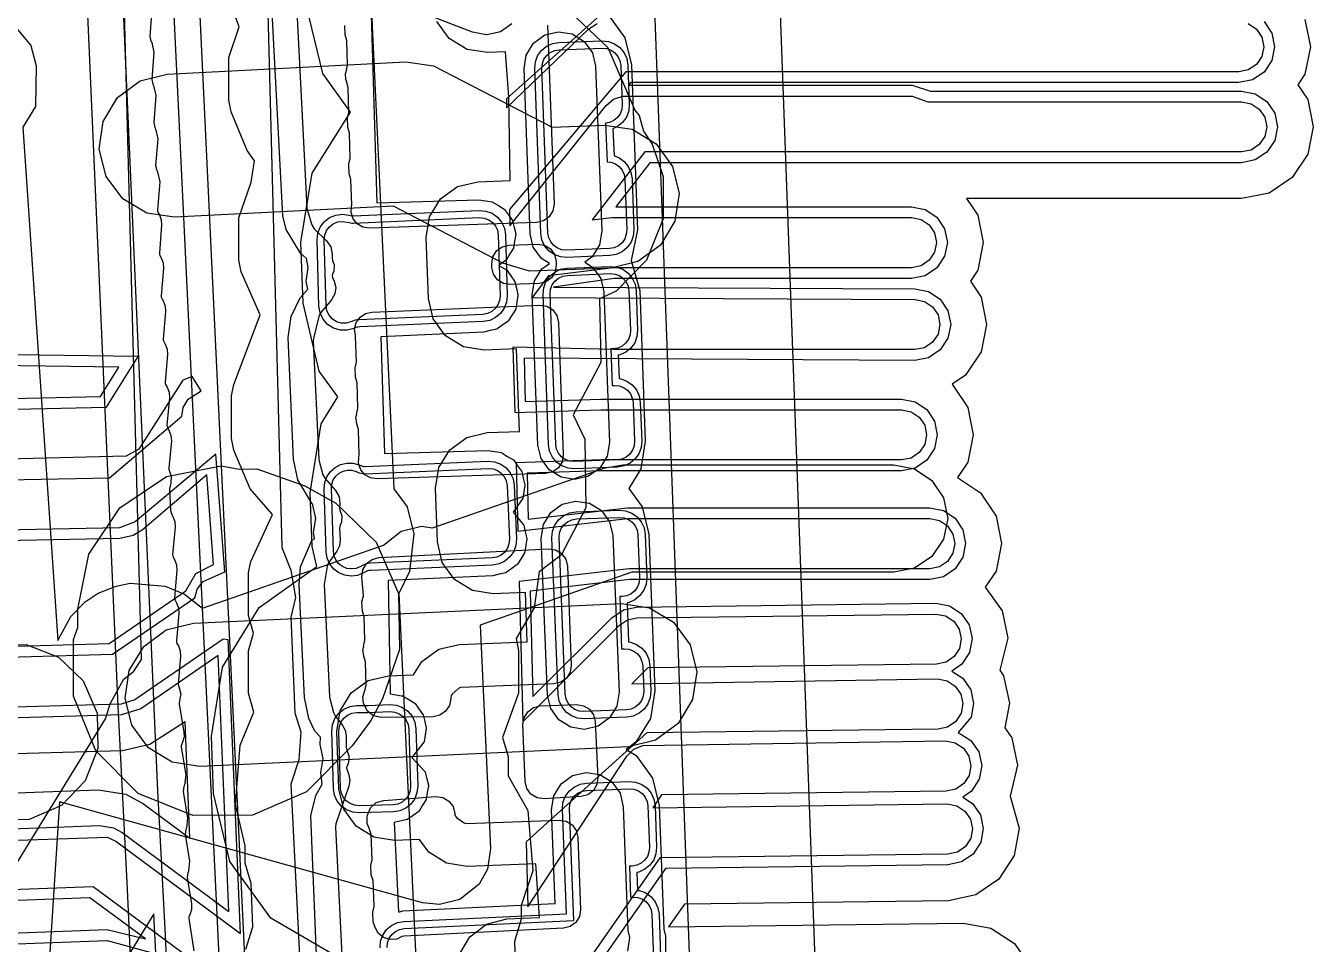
# Model space of a CAD drawing. Header units: metres. Extents: x 17722 to 17999, y 13535 to 15917.
# Drawn here: x 17947.2 to 17983.13, y 13594.21 to 13619.83 of the extents above; entities that cross this region are included whole.
import ezdxf

# ---------------------------------------------------------------- set-up
doc = ezdxf.new("R2010")
doc.units = ezdxf.units.M
doc.layers.add('AI_GREENING_EXCLUSIONS', color=1, linetype='Continuous')
doc.layers.add('AI_GREENING_LAWN', color=82, linetype='Continuous')

msp = doc.modelspace()

# ---------------------------------------------------------------- linework, layer by layer
at = {"layer": 'AI_GREENING_EXCLUSIONS'}
for points in [[(17937.81, 13581.613), (17949.419, 13600.49), (17949.552, 13600.909), (17949.929, 13601.592), (17950.214, 13601.82), (17950.428, 13602.153), (17949.162, 13650.342), (17948.915, 13650.645), (17948.695, 13651.119), (17948.436, 13652.246), (17948.559, 13652.776), (17948.432, 13655.492), (17948.268, 13655.995), (17948.307, 13656.619), (17948.485, 13657.379), (17948.807, 13657.925), (17946.211, 13694.508), (17945.589, 13694.609), (17944.864, 13694.899), (17944.581, 13695.101), (17921.652, 13696.691), (17898.97, 13691.755)], [(17937.81, 13581.613), (17949.419, 13600.49), (17949.552, 13600.909), (17949.929, 13601.592), (17950.214, 13601.82), (17950.428, 13602.153), (17949.162, 13650.342), (17948.915, 13650.645), (17948.695, 13651.119), (17948.436, 13652.246), (17948.559, 13652.776), (17948.432, 13655.492), (17948.268, 13655.995), (17948.307, 13656.619), (17948.485, 13657.379), (17948.807, 13657.925), (17946.211, 13694.508), (17945.589, 13694.609), (17944.864, 13694.899), (17944.581, 13695.101), (17921.652, 13696.691), (17898.97, 13691.755)], [(17950.386, 13655.374), (17953.494, 13589.735)], [(17953.087, 13653.224), (17954.347, 13605.275), (17954.598, 13604.644), (17954.723, 13603.874), (17954.595, 13603.331), (17954.704, 13600.664), (17954.877, 13600.127), (17954.814, 13599.349), (17954.594, 13598.667), (17955.136, 13587.988)], [(17953.087, 13653.224), (17954.347, 13605.275), (17954.598, 13604.644), (17954.723, 13603.874), (17954.595, 13603.331), (17954.704, 13600.664), (17954.877, 13600.127), (17954.814, 13599.349), (17954.594, 13598.667), (17955.136, 13587.988)], [(17963.6, 13651.451), (17966.018, 13585.59)], [(17950.187, 13592.418), (17950.041, 13595.739), (17949.774, 13600.848), (17947.628, 13649.807)], [(17951.238, 13591.263), (17951.098, 13594.461), (17950.882, 13598.484), (17948.627, 13649.846)], [(17967.226, 13648.097), (17969.387, 13589.207)], [(17956.507, 13627.38), (17957.47, 13606.908), (17957.839, 13606.408), (17958.027, 13605.65), (17957.91, 13604.6), (17957.607, 13603.986), (17958.19, 13591.606)], [(17953.342, 13594.069), (17953.533, 13594.692), (17953.489, 13595.897), (17953.319, 13596.471), (17953.319, 13596.953), (17953.047, 13598.099), (17953.185, 13599.762), (17953.567, 13600.675), (17953.413, 13601.208), (17953.413, 13602.395), (17953.55, 13602.888), (17953.415, 13603.376), (17953.415, 13604.564), (17953.48, 13604.886), (17954.086, 13606.196), (17953.461, 13606.907), (17953.007, 13607.99), (17952.942, 13608.313), (17952.942, 13609.5), (17953.007, 13609.822), (17953.741, 13611.762), (17953.208, 13612.964), (17953.143, 13613.287), (17953.143, 13614.474), (17953.487, 13615.465), (17953.584, 13616.056), (17953.379, 13616.347), (17952.926, 13617.43), (17952.861, 13617.753), (17952.861, 13618.94), (17953.152, 13619.802), (17952.678, 13621.101)], [(17955.336, 13593.214), (17955.15, 13597.786), (17955.294, 13598.353), (17955.466, 13598.672), (17955.435, 13598.996), (17955.495, 13599.388), (17955.412, 13599.775), (17955.419, 13599.982), (17955.266, 13600.151), (17955.099, 13600.505), (17954.974, 13601.086), (17954.829, 13604.242), (17954.869, 13604.732), (17955.17, 13605.449), (17955.254, 13605.529), (17955.231, 13605.699), (17955.293, 13606.081), (17955.208, 13606.458), (17955.209, 13606.481), (17955.188, 13606.496), (17954.793, 13607.157), (17954.668, 13607.739), (17954.517, 13611.134), (17954.605, 13611.714), (17954.857, 13612.242), (17955.072, 13612.477), (17955.023, 13612.69), (17955.083, 13613.082), (17955.029, 13613.334), (17954.863, 13613.485), (17954.467, 13614.142), (17954.37, 13614.525), (17954.024, 13621.092)], [(17960.761, 13619.887), (17960.442, 13619.663), (17960.061, 13619.579), (17960.057, 13619.579), (17960.052, 13619.578), (17959.668, 13619.646), (17959.223, 13619.822), (17956.817, 13620.753), (17956.994, 13614.89), (17959.842, 13614.976), (17960.028, 13614.945), (17960.214, 13614.916), (17960.22, 13614.913), (17960.227, 13614.912), (17960.387, 13614.812), (17960.548, 13614.714), (17960.552, 13614.708), (17960.558, 13614.705), (17960.667, 13614.551), (17960.779, 13614.399), (17960.78, 13614.393), (17960.784, 13614.387), (17960.827, 13614.203), (17960.871, 13614.02), (17960.87, 13614.014), (17960.872, 13614.007), (17960.841, 13613.821), (17960.812, 13613.635), (17960.808, 13613.629), (17960.807, 13613.622), (17960.707, 13613.462), (17960.61, 13613.301), (17960.604, 13613.297), (17960.6, 13613.291), (17960.447, 13613.182), (17960.397, 13613.145), (17960.449, 13613.113), (17960.61, 13613.015), (17960.614, 13613.01), (17960.62, 13613.006), (17960.73, 13612.852), (17960.841, 13612.701), (17960.843, 13612.694), (17960.847, 13612.688), (17960.889, 13612.504), (17960.934, 13612.322), (17960.933, 13612.315), (17960.934, 13612.308), (17960.903, 13612.122), (17960.874, 13611.936), (17960.871, 13611.93), (17960.87, 13611.923), (17960.77, 13611.763), (17960.672, 13611.602), (17960.666, 13611.598), (17960.663, 13611.592), (17960.509, 13611.483), (17960.357, 13611.372), (17960.351, 13611.37), (17960.345, 13611.366), (17960.161, 13611.324), (17959.979, 13611.279), (17957.107, 13611.149), (17957.205, 13607.894), (17960.099, 13607.981), (17960.285, 13607.95), (17960.471, 13607.921), (17960.477, 13607.917), (17960.484, 13607.916), (17960.644, 13607.816), (17960.805, 13607.719), (17960.809, 13607.713), (17960.815, 13607.709), (17960.924, 13607.556), (17961.035, 13607.404), (17961.037, 13607.397), (17961.041, 13607.392), (17961.083, 13607.208), (17961.128, 13607.025), (17961.127, 13607.018), (17961.129, 13607.011), (17961.098, 13606.826), (17961.069, 13606.639), (17961.065, 13606.635), (17961.064, 13606.627), (17960.8, 13606.255), (17961.09, 13605.905), (17961.092, 13605.897), (17961.096, 13605.893), (17961.138, 13605.709), (17961.183, 13605.526), (17961.182, 13605.519), (17961.184, 13605.512), (17961.153, 13605.327), (17961.124, 13605.14), (17961.12, 13605.134), (17961.119, 13605.128), (17961.019, 13604.968), (17960.922, 13604.807), (17960.916, 13604.803), (17960.912, 13604.797), (17960.759, 13604.687), (17960.607, 13604.576), (17960.6, 13604.574), (17960.594, 13604.57), (17960.411, 13604.528), (17960.228, 13604.483), (17957.311, 13604.351), (17957.367, 13601.191), (17957.687, 13601.137), (17957.718, 13601.135), (17957.724, 13601.131), (17957.731, 13601.13), (17957.891, 13601.03), (17958.052, 13600.932), (17958.056, 13600.927), (17958.062, 13600.923), (17958.171, 13600.769), (17958.283, 13600.618), (17958.284, 13600.611), (17958.288, 13600.605), (17958.331, 13600.422), (17958.375, 13600.239), (17958.374, 13600.232), (17958.376, 13600.225), (17958.345, 13600.039), (17958.316, 13599.853), (17958.313, 13599.849), (17958.311, 13599.84), (17957.974, 13599.416), (17958.341, 13599.019), (17958.343, 13599.01), (17958.347, 13599.006), (17958.389, 13598.823), (17958.434, 13598.64), (17958.433, 13598.633), (17958.435, 13598.626), (17958.403, 13598.44), (17958.375, 13598.254), (17958.371, 13598.248), (17958.37, 13598.241), (17958.27, 13598.081), (17958.172, 13597.92), (17958.167, 13597.916), (17958.163, 13597.91), (17958.01, 13597.801), (17957.858, 13597.69), (17957.852, 13597.689), (17957.845, 13597.684), (17957.476, 13597.599), (17957.6, 13595.107), (17957.638, 13595.109), (17957.721, 13595.139), (17961.973, 13595.34), (17961.873, 13597.961), (17961.934, 13598.346), (17962.138, 13598.679), (17962.454, 13598.908), (17962.834, 13598.998), (17963.219, 13598.937), (17963.552, 13598.733), (17963.781, 13598.417), (17963.871, 13598.037), (17964.003, 13594.59), (17964.049, 13594.396), (17963.99, 13594.014)], [(17955.82, 13593.888), (17954.034, 13594.93), (17952.889, 13596.514), (17952.438, 13598.409), (17952.38, 13600.011), (17952.688, 13601.934), (17953.711, 13603.595), (17955.319, 13604.747), (17955.188, 13605.299), (17955.133, 13606.798), (17955.443, 13608.724), (17955.908, 13609.478), (17955.389, 13610.196), (17954.938, 13612.094), (17954.876, 13613.793), (17955.186, 13615.719), (17956.263, 13617.419), (17955.484, 13618.497), (17955.034, 13620.373)], [(17962.214, 13620.383), (17963.438, 13619.224), (17964.191, 13617.476), (17964.316, 13617.327), (17964.434, 13616.889), (17964.675, 13616.529), (17964.99, 13615.628), (17964.99, 13614.441), (17964.523, 13613.287), (17963.674, 13612.42), (17963.21, 13612.211), (17963.243, 13610.432), (17962.47, 13608.977), (17962.803, 13608.292), (17962.825, 13606.38), (17962.142, 13605.055), (17961.526, 13604.596), (17961.386, 13603.587), (17960.879, 13602.735), (17960.951, 13602.395), (17960.951, 13601.208), (17960.505, 13599.973), (17960.658, 13599.44), (17960.658, 13598.904), (17961.212, 13597.934), (17961.35, 13596.255), (17961.027, 13595.283), (17961.027, 13594.908), (17960.836, 13594.285), (17960.88, 13592.882)], [(17963.659, 13620.503), (17960.611, 13617.79), (17960.618, 13617.538), (17962.915, 13619.746), (17963.145, 13619.894)], [(17963.463, 13620.127), (17963.92, 13619.494), (17964.101, 13618.735), (17964.269, 13614.138), (17964.092, 13613.281), (17964.332, 13612.439), (17964.486, 13608.242), (17964.362, 13607.472), (17964.024, 13606.923), (17964.399, 13606.408), (17964.581, 13605.649), (17964.753, 13601.276), (17964.631, 13600.505), (17964.224, 13599.839), (17963.949, 13599.64), (17964.231, 13599.466), (17964.689, 13598.834), (17964.871, 13598.075), (17965.002, 13594.628), (17965.049, 13594.434), (17965.041, 13593.202)], [(17982.894, 13620.007), (17983.046, 13619.242), (17982.894, 13618.476), (17982.699, 13618.185), (17982.975, 13617.773), (17983.127, 13617.008), (17982.975, 13616.243), (17982.541, 13615.594), (17981.892, 13615.16), (17981.127, 13615.008), (17973.454, 13615.008), (17973.763, 13614.545), (17973.916, 13613.78), (17973.763, 13613.014), (17973.558, 13612.707), (17973.857, 13612.259), (17974.009, 13611.493), (17973.857, 13610.728), (17973.424, 13610.079), (17973.05, 13609.829), (17973.484, 13609.181), (17973.636, 13608.415), (17973.484, 13607.65), (17973.199, 13607.224), (17973.84, 13606.796), (17974.274, 13606.147), (17974.426, 13605.381), (17974.274, 13604.616), (17973.975, 13604.168), (17974.443, 13603.508), (17974.605, 13602.745), (17974.38, 13601.85), (17974.485, 13601.697), (17974.648, 13600.934), (17974.52, 13600.245), (17974.712, 13599.966), (17974.874, 13599.203), (17974.668, 13598.337), (17974.918, 13597.446), (17974.776, 13596.679), (17974.351, 13596.025), (17973.708, 13595.582), (17972.945, 13595.42), (17965.58, 13595.323), (17965.135, 13594.688), (17973.365, 13594.797), (17974.133, 13594.655), (17974.787, 13594.23), (17975.229, 13593.587)], [(17946.933, 13619.77), (17947.337, 13619.28), (17947.49, 13618.715), (17947.469, 13617.578), (17947.12, 13617.003), (17948.09, 13602.677), (17948.453, 13603.35), (17948.858, 13603.755), (17949.222, 13604.002), (17949.718, 13604.196), (17950.107, 13604.275), (17951.09, 13604.196), (17951.632, 13603.97), (17952.126, 13603.579), (17957.183, 13605.343), (17957.675, 13605.726), (17958.243, 13605.867), (17958.553, 13605.82), (17963.364, 13607.498), (17963.858, 13607.581), (17971.426, 13607.581), (17972.001, 13607.467), (17972.487, 13607.142), (17972.812, 13606.655), (17972.926, 13606.081), (17972.812, 13605.507), (17972.487, 13605.021), (17972.001, 13604.695), (17971.426, 13604.581), (17964.112, 13604.581), (17959.875, 13603.104), (17960.17, 13596.879), (17960.083, 13596.3), (17959.853, 13595.884), (17959.311, 13595.451), (17958.743, 13595.31), (17958.27, 13595.363), (17948.139, 13598.18), (17946.98, 13580.059)], [(17959.293, 13593.907), (17959.588, 13594.413), (17960.053, 13594.768), (17960.619, 13594.917), (17961.534, 13594.949), (17961.43, 13596.444), (17959.518, 13596.373), (17958.94, 13596.466), (17958.442, 13596.773), (17958.189, 13597.123), (17957.49, 13597.097), (17956.912, 13597.19), (17956.415, 13597.496), (17956.072, 13597.97), (17955.936, 13598.54), (17955.877, 13600.14), (17955.97, 13600.718), (17956.277, 13601.215), (17956.752, 13601.559), (17956.752, 13601.559), (17957.32, 13601.694), (17958.018, 13601.72), (17958.247, 13602.091), (17958.721, 13602.434), (17959.29, 13602.569), (17961.194, 13602.639), (17961.141, 13604.016), (17960.239, 13603.983), (17959.661, 13604.076), (17959.163, 13604.383), (17958.82, 13604.858), (17958.685, 13605.427), (17958.63, 13606.926), (17958.723, 13607.504), (17959.03, 13608.002), (17959.505, 13608.345), (17960.074, 13608.48), (17960.974, 13608.513), (17960.889, 13610.812), (17959.99, 13610.779), (17959.412, 13610.872), (17958.914, 13611.179), (17958.571, 13611.653), (17958.436, 13612.223), (17958.373, 13613.922), (17958.466, 13614.499), (17958.773, 13614.998), (17959.248, 13615.34), (17959.817, 13615.476), (17960.717, 13615.509), (17960.681, 13617.842), (17960.585, 13619.1), (17960.085, 13619.079), (17959.514, 13619.17), (17959.014, 13619.475), (17958.669, 13619.948)], [(17981.314, 13619.888), (17981.541, 13619.737), (17981.693, 13619.51), (17981.746, 13619.242), (17981.693, 13618.974), (17981.541, 13618.747), (17981.314, 13618.595), (17981.046, 13618.542), (17963.94, 13618.542), (17960.693, 13614.707), (17960.705, 13614.247), (17963.392, 13617.607), (17963.6, 13617.782), (17963.861, 13617.865), (17971.938, 13617.869), (17972.368, 13617.708), (17981.127, 13617.708), (17981.395, 13617.655), (17981.622, 13617.503), (17981.773, 13617.276), (17981.827, 13617.008), (17981.773, 13616.74), (17981.622, 13616.513), (17981.395, 13616.361), (17981.127, 13616.308), (17964.47, 13616.308), (17963.003, 13614.415), (17963.555, 13614.48), (17971.916, 13614.48), (17972.183, 13614.426), (17972.411, 13614.275), (17972.562, 13614.048), (17972.616, 13613.78), (17972.562, 13613.512), (17972.411, 13613.285), (17972.183, 13613.133), (17971.916, 13613.08), (17963.599, 13613.08), (17961.79, 13612.849), (17961.326, 13612.25), (17972.009, 13612.193), (17972.277, 13612.14), (17972.504, 13611.988), (17972.656, 13611.761), (17972.709, 13611.493), (17972.656, 13611.225), (17972.504, 13610.998), (17972.277, 13610.847), (17972.009, 13610.793), (17963.598, 13610.793), (17960.787, 13610.863), (17960.843, 13609.036), (17963.247, 13609.115), (17971.636, 13609.115), (17971.904, 13609.062), (17972.131, 13608.91), (17972.283, 13608.683), (17972.336, 13608.415), (17972.283, 13608.147), (17972.131, 13607.92), (17971.904, 13607.769), (17971.636, 13607.715), (17963.259, 13607.715), (17960.881, 13607.636), (17960.931, 13605.729), (17963.994, 13606.081), (17972.426, 13606.081), (17972.694, 13606.028), (17972.921, 13605.876), (17973.073, 13605.649), (17973.126, 13605.381), (17973.073, 13605.114), (17972.921, 13604.886), (17972.694, 13604.735), (17972.426, 13604.681), (17964.035, 13604.681), (17960.968, 13604.324), (17961.072, 13600.409), (17963.764, 13603.103), (17963.991, 13603.255), (17964.25, 13603.308), (17972.596, 13603.418), (17972.865, 13603.369), (17973.094, 13603.22), (17973.248, 13602.995), (17973.305, 13602.728), (17973.256, 13602.459), (17973.107, 13602.23), (17972.882, 13602.075), (17972.615, 13602.018), (17964.553, 13601.912), (17964.11, 13601.469), (17972.639, 13601.608), (17972.907, 13601.558), (17973.136, 13601.409), (17973.291, 13601.184), (17973.348, 13600.917), (17973.298, 13600.648), (17973.149, 13600.419), (17972.924, 13600.264), (17972.657, 13600.208), (17964.532, 13600.1), (17961.161, 13597.058), (17961.209, 13595.247), (17963.972, 13599.451), (17964.163, 13599.645), (17964.415, 13599.752), (17972.865, 13599.876), (17973.133, 13599.827), (17973.362, 13599.678), (17973.517, 13599.453), (17973.574, 13599.186), (17973.524, 13598.917), (17973.376, 13598.688), (17973.15, 13598.533), (17972.883, 13598.476), (17964.937, 13598.371), (17964.701, 13598.011), (17972.909, 13598.12), (17973.177, 13598.07), (17973.407, 13597.921), (17973.561, 13597.696), (17973.618, 13597.429), (17973.568, 13597.161), (17973.42, 13596.932), (17973.195, 13596.777), (17972.927, 13596.72), (17964.897, 13596.614), (17961.308, 13591.493)], [(17981.753, 13619.949), (17981.97, 13619.624), (17982.046, 13619.242), (17981.97, 13618.859), (17981.753, 13618.535), (17981.429, 13618.318), (17981.046, 13618.242), (17964.079, 13618.242), (17964.018, 13618.169), (17971.938, 13618.169), (17972.448, 13618.008), (17981.127, 13618.008), (17981.509, 13617.932), (17981.834, 13617.715), (17982.051, 13617.391), (17982.127, 13617.008), (17982.051, 13616.625), (17981.834, 13616.301), (17981.509, 13616.084), (17981.127, 13616.008), (17964.617, 13616.008), (17963.665, 13614.78), (17971.916, 13614.78), (17972.298, 13614.704), (17972.623, 13614.487), (17972.839, 13614.162), (17972.916, 13613.78), (17972.839, 13613.397), (17972.623, 13613.073), (17972.298, 13612.856), (17971.916, 13612.78), (17963.618, 13612.78), (17961.926, 13612.535), (17972.009, 13612.493), (17972.392, 13612.417), (17972.717, 13612.2), (17972.933, 13611.876), (17973.009, 13611.493), (17972.933, 13611.111), (17972.717, 13610.786), (17972.392, 13610.569), (17972.009, 13610.493), (17961.103, 13610.555), (17961.135, 13609.346), (17963.247, 13609.415), (17971.636, 13609.415), (17972.019, 13609.339), (17972.343, 13609.122), (17972.56, 13608.798), (17972.636, 13608.415), (17972.56, 13608.033), (17972.343, 13607.708), (17972.019, 13607.491), (17971.636, 13607.415), (17963.264, 13607.415), (17961.188, 13607.346), (17961.222, 13606.065), (17963.994, 13606.381), (17972.426, 13606.381), (17972.809, 13606.305), (17973.133, 13606.089), (17973.35, 13605.764), (17973.426, 13605.381), (17973.35, 13604.999), (17973.133, 13604.674), (17972.809, 13604.458), (17972.426, 13604.381), (17964.052, 13604.381), (17961.275, 13604.058), (17961.353, 13601.115), (17963.552, 13603.315), (17963.876, 13603.532), (17964.246, 13603.608), (17972.592, 13603.718), (17972.976, 13603.647), (17973.303, 13603.435), (17973.524, 13603.113), (17973.605, 13602.732), (17973.534, 13602.348), (17973.322, 13602.021), (17973.037, 13601.825), (17973.346, 13601.624), (17973.567, 13601.302), (17973.648, 13600.921), (17973.577, 13600.537), (17973.219, 13600.11), (17973.572, 13599.893), (17973.793, 13599.571), (17973.874, 13599.19), (17973.803, 13598.806), (17973.59, 13598.479), (17973.347, 13598.311), (17973.616, 13598.136), (17973.837, 13597.815), (17973.918, 13597.433), (17973.847, 13597.05), (17973.635, 13596.722), (17973.313, 13596.501), (17972.931, 13596.42), (17965.055, 13596.316), (17961.611, 13591.402)], [(17941.433, 13609.01), (17949.452, 13609.191), (17950.339, 13610.598), (17938.62, 13610.759)], [(17941.427, 13609.31), (17949.284, 13609.488), (17949.8, 13610.306), (17938.862, 13610.455)], [(17941.426, 13607.057), (17949.535, 13607.216), (17951.555, 13608.94), (17951.593, 13609.182), (17951.734, 13609.415), (17952.09, 13609.64), (17951.844, 13610.041), (17951.583, 13609.946), (17950.349, 13608.016), (17949.998, 13607.817), (17941.465, 13607.611)], [(17941.827, 13602.074), (17949.618, 13602.294), (17951.917, 13603.872), (17951.98, 13604.108), (17952.145, 13604.325), (17952.753, 13604.59), (17952.505, 13607.875), (17950.254, 13605.989), (17949.813, 13605.822), (17941.453, 13605.658)], [(17941.818, 13602.374), (17949.521, 13602.592), (17951.663, 13604.061), (17951.947, 13604.55), (17952.437, 13604.798), (17952.248, 13607.297), (17950.448, 13605.761), (17950.2, 13605.605), (17949.819, 13605.522), (17941.459, 13605.358)], [(17940.887, 13596.904), (17949.466, 13597.196), (17949.713, 13597.079), (17953.188, 13594.506), (17952.849, 13602.702), (17952.709, 13602.717), (17950.239, 13601.023), (17949.863, 13600.901), (17941.866, 13600.675)], [(17940.876, 13597.204), (17949.259, 13597.516), (17949.644, 13597.454), (17949.891, 13597.32), (17952.862, 13595.12), (17952.567, 13602.256), (17950.409, 13600.776), (17949.872, 13600.601), (17941.875, 13600.375)], [(17940.838, 13598.203), (17949.221, 13598.515), (17949.992, 13598.392), (17950.486, 13598.124), (17951.778, 13597.168), (17951.643, 13600.41), (17950.661, 13599.775), (17949.9, 13599.601), (17941.903, 13599.375)], [(17957.084, 13594.108), (17957.099, 13594.29), (17957.161, 13594.462), (17957.266, 13594.612), (17957.405, 13594.73), (17957.57, 13594.808), (17957.57, 13594.808), (17957.75, 13594.84), (17962.284, 13595.055), (17962.173, 13597.971), (17962.189, 13598.153), (17962.253, 13598.325), (17962.358, 13598.474), (17962.499, 13598.591), (17962.665, 13598.667), (17962.845, 13598.698), (17964.033, 13598.743), (17964.215, 13598.726), (17964.387, 13598.662), (17964.536, 13598.557), (17964.652, 13598.416), (17964.729, 13598.25), (17964.759, 13598.069), (17964.802, 13596.912), (17964.785, 13596.731), (17964.721, 13596.56), (17964.616, 13596.412), (17964.476, 13596.295), (17964.311, 13596.219), (17964.251, 13596.208), (17964.269, 13595.707), (17964.327, 13595.701), (17964.498, 13595.638), (17964.647, 13595.532), (17964.764, 13595.391), (17964.84, 13595.225), (17964.87, 13595.045), (17964.925, 13593.565)], [(17957.284, 13594.117), (17957.295, 13594.247), (17957.339, 13594.37), (17957.414, 13594.477), (17957.513, 13594.561), (17957.631, 13594.617), (17957.631, 13594.617), (17957.76, 13594.64), (17962.491, 13594.865), (17962.372, 13597.979), (17962.384, 13598.109), (17962.43, 13598.231), (17962.505, 13598.338), (17962.606, 13598.421), (17962.724, 13598.476), (17962.853, 13598.498), (17964.041, 13598.543), (17964.171, 13598.531), (17964.293, 13598.486), (17964.4, 13598.41), (17964.483, 13598.309), (17964.538, 13598.191), (17964.559, 13598.062), (17964.602, 13596.905), (17964.59, 13596.776), (17964.544, 13596.654), (17964.469, 13596.548), (17964.37, 13596.464), (17964.252, 13596.41), (17964.123, 13596.387), (17964.044, 13596.384), (17964.076, 13595.516), (17964.152, 13595.519), (17964.282, 13595.506), (17964.405, 13595.461), (17964.511, 13595.385), (17964.594, 13595.285), (17964.649, 13595.166), (17964.67, 13595.037), (17964.725, 13593.558)], [(17941.126, 13594.003), (17949.468, 13594.314), (17952.054, 13593.604), (17949.077, 13595.808), (17940.939, 13595.505)], [(17941.115, 13594.303), (17949.456, 13594.614), (17950.535, 13594.355), (17948.983, 13595.504), (17940.95, 13595.205)], [(17951.16, 13587.404), (17950.772, 13595.055), (17939.31, 13576.416)], [(17951.16, 13587.404), (17950.772, 13595.055), (17939.31, 13576.416)]]:
    msp.add_lwpolyline(points, dxfattribs=at)
for points in [[(17963.332, 13612.402), (17963.487, 13608.205), (17963.424, 13607.82), (17963.22, 13607.488), (17962.904, 13607.259), (17962.524, 13607.169), (17962.139, 13607.231), (17961.806, 13607.436), (17961.578, 13607.752), (17961.488, 13608.132), (17961.334, 13612.329), (17961.396, 13612.714), (17961.601, 13613.046), (17961.809, 13613.197), (17961.59, 13613.332), (17961.362, 13613.648), (17961.271, 13614.028), (17961.103, 13618.625), (17961.165, 13619.01), (17961.369, 13619.342), (17961.686, 13619.571), (17962.065, 13619.661), (17962.45, 13619.599), (17962.783, 13619.394), (17963.011, 13619.078), (17963.101, 13618.698), (17963.27, 13614.101), (17963.208, 13613.716), (17963.003, 13613.384), (17962.795, 13613.233), (17963.014, 13613.098), (17963.242, 13612.782), (17963.332, 13612.402)], [(17964.117, 13615.559), (17964.169, 13614.14), (17964.152, 13613.958), (17964.089, 13613.787), (17963.983, 13613.639), (17963.843, 13613.522), (17963.678, 13613.446), (17963.498, 13613.415), (17962.299, 13613.365), (17962.117, 13613.382), (17961.945, 13613.445), (17961.795, 13613.551), (17961.678, 13613.692), (17961.602, 13613.858), (17961.571, 13614.039), (17961.402, 13618.636), (17961.42, 13618.818), (17961.483, 13618.989), (17961.589, 13619.138), (17961.73, 13619.255), (17961.896, 13619.331), (17962.076, 13619.361), (17963.275, 13619.405), (17963.457, 13619.388), (17963.629, 13619.324), (17963.778, 13619.218), (17963.894, 13619.078), (17963.97, 13618.911), (17964.001, 13618.731), (17964.041, 13617.634), (17964.024, 13617.453), (17963.96, 13617.281), (17963.855, 13617.133), (17963.714, 13617.016), (17963.585, 13616.957), (17963.615, 13616.2), (17963.745, 13616.152), (17963.894, 13616.046), (17964.01, 13615.905), (17964.087, 13615.739), (17964.117, 13615.559)], [(17963.895, 13615.68), (17963.917, 13615.551), (17963.969, 13614.132), (17963.957, 13614.003), (17963.912, 13613.881), (17963.837, 13613.774), (17963.737, 13613.691), (17963.618, 13613.637), (17963.49, 13613.614), (17962.291, 13613.565), (17962.161, 13613.577), (17962.038, 13613.622), (17961.931, 13613.698), (17961.848, 13613.798), (17961.793, 13613.917), (17961.771, 13614.046), (17961.602, 13618.643), (17961.615, 13618.773), (17961.66, 13618.896), (17961.736, 13619.002), (17961.836, 13619.085), (17961.955, 13619.139), (17962.084, 13619.161), (17963.283, 13619.205), (17963.413, 13619.193), (17963.535, 13619.147), (17963.641, 13619.072), (17963.725, 13618.971), (17963.779, 13618.853), (17963.801, 13618.724), (17963.841, 13617.627), (17963.829, 13617.497), (17963.783, 13617.375), (17963.708, 13617.269), (17963.608, 13617.185), (17963.489, 13617.131), (17963.379, 13617.112), (17963.421, 13616.031), (17963.529, 13616.02), (17963.651, 13615.975), (17963.758, 13615.899), (17963.841, 13615.799), (17963.895, 13615.68)], [(17964.787, 13616.536), (17965.248, 13615.906), (17965.433, 13615.148), (17965.314, 13614.377), (17964.909, 13613.71), (17964.279, 13613.249), (17963.521, 13613.064), (17961.259, 13612.984), (17960.51, 13613.204), (17957.462, 13614.798), (17951.348, 13614.488), (17950.576, 13614.601), (17949.906, 13615.001), (17949.44, 13615.627), (17949.249, 13616.383), (17949.362, 13617.155), (17949.762, 13617.826), (17950.388, 13618.291), (17951.145, 13618.482), (17957.804, 13618.821), (17958.577, 13618.708), (17961.888, 13616.997), (17963.349, 13617.06), (17964.12, 13616.941), (17964.787, 13616.536)], [(17956.165, 13611.332), (17955.971, 13611.336), (17955.786, 13611.392), (17955.623, 13611.496), (17955.495, 13611.642), (17955.412, 13611.816), (17955.38, 13612.007), (17955.327, 13613.852), (17955.347, 13614.038), (17955.415, 13614.212), (17955.527, 13614.362), (17955.675, 13614.477), (17955.847, 13614.549), (17956.033, 13614.572), (17956.218, 13614.546), (17956.267, 13614.532), (17956.291, 13614.527), (17956.314, 13614.524), (17956.336, 13614.523), (17959.853, 13614.676), (17960.037, 13614.66), (17960.21, 13614.596), (17960.36, 13614.49), (17960.477, 13614.348), (17960.554, 13614.18), (17960.583, 13613.998), (17960.634, 13612.299), (17960.616, 13612.119), (17960.553, 13611.949), (17960.448, 13611.801), (17960.308, 13611.686), (17960.144, 13611.61), (17959.965, 13611.578), (17956.519, 13611.427), (17956.471, 13611.423), (17956.441, 13611.417), (17956.413, 13611.408), (17956.352, 13611.382), (17956.165, 13611.332)], [(17956.14, 13611.531), (17956.002, 13611.533), (17955.87, 13611.573), (17955.753, 13611.648), (17955.662, 13611.752), (17955.602, 13611.877), (17955.579, 13612.013), (17955.527, 13613.858), (17955.541, 13613.991), (17955.59, 13614.115), (17955.67, 13614.222), (17955.775, 13614.304), (17955.899, 13614.355), (17956.031, 13614.372), (17956.163, 13614.353), (17956.22, 13614.337), (17956.259, 13614.329), (17956.298, 13614.325), (17956.337, 13614.323), (17959.862, 13614.476), (17959.993, 13614.465), (17960.116, 13614.419), (17960.224, 13614.343), (17960.308, 13614.242), (17960.362, 13614.122), (17960.383, 13613.992), (17960.434, 13612.293), (17960.422, 13612.164), (17960.376, 13612.043), (17960.301, 13611.937), (17960.202, 13611.855), (17960.084, 13611.801), (17959.957, 13611.778), (17956.505, 13611.627), (17956.442, 13611.621), (17956.392, 13611.611), (17956.344, 13611.596), (17956.274, 13611.566), (17956.14, 13611.531)], [(17964.239, 13609.669), (17964.316, 13609.503), (17964.346, 13609.323), (17964.386, 13608.244), (17964.369, 13608.062), (17964.305, 13607.891), (17964.2, 13607.743), (17964.06, 13607.626), (17963.894, 13607.55), (17963.715, 13607.518), (17962.516, 13607.469), (17962.333, 13607.486), (17962.161, 13607.549), (17962.012, 13607.655), (17961.895, 13607.796), (17961.818, 13607.962), (17961.788, 13608.143), (17961.634, 13612.34), (17961.651, 13612.522), (17961.714, 13612.692), (17961.819, 13612.841), (17961.959, 13612.958), (17962.125, 13613.034), (17962.304, 13613.065), (17963.503, 13613.114), (17963.686, 13613.098), (17963.858, 13613.035), (17964.007, 13612.929), (17964.124, 13612.788), (17964.201, 13612.621), (17964.232, 13612.441), (17964.272, 13611.34), (17964.255, 13611.158), (17964.191, 13610.987), (17964.085, 13610.838), (17963.945, 13610.722), (17963.779, 13610.646), (17963.73, 13610.637), (17963.758, 13609.984), (17963.803, 13609.979), (17963.974, 13609.916), (17964.123, 13609.81), (17964.239, 13609.669)], [(17963.987, 13609.663), (17964.07, 13609.563), (17964.124, 13609.444), (17964.146, 13609.315), (17964.186, 13608.236), (17964.174, 13608.107), (17964.128, 13607.985), (17964.053, 13607.878), (17963.953, 13607.795), (17963.835, 13607.741), (17963.707, 13607.718), (17962.508, 13607.669), (17962.377, 13607.681), (17962.255, 13607.726), (17962.148, 13607.802), (17962.064, 13607.902), (17962.009, 13608.021), (17961.988, 13608.15), (17961.833, 13612.347), (17961.846, 13612.477), (17961.891, 13612.599), (17961.966, 13612.705), (17962.066, 13612.789), (17962.184, 13612.843), (17962.313, 13612.865), (17963.511, 13612.915), (17963.642, 13612.903), (17963.765, 13612.858), (17963.872, 13612.782), (17963.955, 13612.681), (17964.01, 13612.562), (17964.032, 13612.433), (17964.072, 13611.333), (17964.06, 13611.203), (17964.014, 13611.081), (17963.939, 13610.974), (17963.838, 13610.891), (17963.72, 13610.837), (17963.591, 13610.815), (17963.522, 13610.812), (17963.566, 13609.794), (17963.628, 13609.797), (17963.758, 13609.784), (17963.88, 13609.739), (17963.987, 13609.663)], [(17952.654, 13607.555), (17953.15, 13607.456), (17953.649, 13607.466), (17954.987, 13606.997), (17955.847, 13606.506), (17956.972, 13605.423), (17957.596, 13603.993), (17957.626, 13602.432), (17957.154, 13601.053), (17956.83, 13600.446), (17956.304, 13599.738), (17955.029, 13598.456), (17953.521, 13597.809), (17951.86, 13597.793), (17950.337, 13598.413), (17949.151, 13599.6), (17948.531, 13601.122), (17948.531, 13602.705), (17948.654, 13603.042), (17948.654, 13603.555), (17948.959, 13605.086), (17949.826, 13606.383), (17951.124, 13607.25), (17952.654, 13607.555)], [(17960.828, 13607.012), (17960.894, 13605.513), (17960.878, 13605.331), (17960.816, 13605.16), (17960.711, 13605.01), (17960.571, 13604.892), (17960.405, 13604.815), (17960.225, 13604.783), (17956.837, 13604.635), (17956.774, 13604.628), (17956.736, 13604.618), (17956.7, 13604.604), (17956.624, 13604.562), (17956.458, 13604.496), (17956.281, 13604.474), (17956.104, 13604.497), (17955.939, 13604.565), (17955.796, 13604.672), (17955.685, 13604.811), (17955.613, 13604.975), (17955.584, 13605.151), (17955.527, 13606.909), (17955.543, 13607.083), (17955.602, 13607.248), (17955.699, 13607.393), (17955.83, 13607.509), (17955.985, 13607.589), (17956.155, 13607.629), (17956.33, 13607.625), (17956.498, 13607.577), (17956.566, 13607.549), (17956.599, 13607.539), (17956.632, 13607.533), (17956.671, 13607.531), (17960.099, 13607.681), (17960.281, 13607.665), (17960.452, 13607.602), (17960.602, 13607.497), (17960.719, 13607.357), (17960.797, 13607.192), (17960.828, 13607.012)], [(17960.629, 13607.003), (17960.694, 13605.505), (17960.683, 13605.375), (17960.638, 13605.252), (17960.564, 13605.145), (17960.464, 13605.061), (17960.345, 13605.006), (17960.217, 13604.983), (17956.822, 13604.834), (17956.739, 13604.825), (17956.675, 13604.809), (17956.614, 13604.785), (17956.527, 13604.737), (17956.408, 13604.69), (17956.282, 13604.674), (17956.155, 13604.691), (17956.037, 13604.739), (17955.935, 13604.815), (17955.856, 13604.915), (17955.804, 13605.032), (17955.784, 13605.158), (17955.727, 13606.916), (17955.738, 13607.04), (17955.78, 13607.158), (17955.85, 13607.261), (17955.943, 13607.344), (17956.054, 13607.401), (17956.176, 13607.43), (17956.3, 13607.427), (17956.42, 13607.393), (17956.499, 13607.36), (17956.554, 13607.344), (17956.609, 13607.334), (17956.67, 13607.331), (17960.107, 13607.481), (17960.237, 13607.469), (17960.36, 13607.425), (17960.467, 13607.35), (17960.551, 13607.25), (17960.606, 13607.132), (17960.629, 13607.003)], [(17962.929, 13606.508), (17963.261, 13606.305), (17963.491, 13605.989), (17963.582, 13605.61), (17963.754, 13601.236), (17963.693, 13600.851), (17963.489, 13600.518), (17963.174, 13600.289), (17962.794, 13600.198), (17962.409, 13600.259), (17962.076, 13600.462), (17961.847, 13600.778), (17961.756, 13601.157), (17961.583, 13605.531), (17961.644, 13605.916), (17961.848, 13606.249), (17962.164, 13606.478), (17962.543, 13606.569), (17962.929, 13606.508)], [(17964.585, 13602.156), (17964.616, 13601.976), (17964.642, 13601.267), (17964.625, 13601.085), (17964.561, 13600.914), (17964.455, 13600.765), (17964.315, 13600.649), (17964.149, 13600.572), (17963.968, 13600.542), (17962.781, 13600.497), (17962.599, 13600.514), (17962.428, 13600.578), (17962.279, 13600.683), (17962.163, 13600.824), (17962.086, 13600.989), (17962.055, 13601.169), (17961.883, 13605.543), (17961.9, 13605.725), (17961.963, 13605.897), (17962.069, 13606.046), (17962.21, 13606.163), (17962.376, 13606.239), (17962.557, 13606.27), (17963.756, 13606.314), (17963.938, 13606.297), (17964.109, 13606.233), (17964.258, 13606.127), (17964.375, 13605.986), (17964.451, 13605.82), (17964.481, 13605.64), (17964.526, 13604.432), (17964.508, 13604.25), (17964.445, 13604.079), (17964.339, 13603.93), (17964.198, 13603.814), (17964.033, 13603.738), (17963.98, 13603.729), (17964.015, 13602.638), (17964.075, 13602.632), (17964.246, 13602.568), (17964.394, 13602.462), (17964.51, 13602.321), (17964.585, 13602.156)], [(17963.974, 13603.929), (17963.845, 13603.907), (17963.775, 13603.904), (17963.821, 13602.448), (17963.9, 13602.45), (17964.03, 13602.437), (17964.152, 13602.392), (17964.257, 13602.316), (17964.34, 13602.215), (17964.394, 13602.097), (17964.416, 13601.969), (17964.442, 13601.26), (17964.43, 13601.13), (17964.384, 13601.008), (17964.309, 13600.901), (17964.208, 13600.818), (17964.09, 13600.764), (17963.961, 13600.742), (17962.774, 13600.697), (17962.644, 13600.709), (17962.522, 13600.755), (17962.415, 13600.83), (17962.332, 13600.93), (17962.277, 13601.049), (17962.255, 13601.177), (17962.083, 13605.551), (17962.095, 13605.681), (17962.14, 13605.803), (17962.216, 13605.91), (17962.316, 13605.994), (17962.435, 13606.048), (17962.564, 13606.07), (17963.763, 13606.114), (17963.893, 13606.102), (17964.016, 13606.056), (17964.122, 13605.981), (17964.205, 13605.88), (17964.26, 13605.761), (17964.281, 13605.633), (17964.326, 13604.425), (17964.313, 13604.295), (17964.268, 13604.173), (17964.193, 13604.066), (17964.092, 13603.983), (17963.974, 13603.929)], [(17964.017, 13599.714), (17952.059, 13599.164), (17951.288, 13599.281), (17950.62, 13599.685), (17950.157, 13600.313), (17949.97, 13601.071), (17950.086, 13601.842), (17950.49, 13602.51), (17951.118, 13602.973), (17951.876, 13603.16), (17963.833, 13603.71), (17964.605, 13603.593), (17965.273, 13603.19), (17965.736, 13602.561), (17965.923, 13601.804), (17965.806, 13601.032), (17965.403, 13600.364), (17964.775, 13599.901), (17964.017, 13599.714)], [(17948.191, 13598.079), (17947.295, 13597.686), (17946.308, 13597.669), (17945.405, 13598.028), (17944.719, 13598.689), (17944.326, 13599.585), (17944.309, 13600.572), (17944.668, 13601.475), (17945.329, 13602.161), (17946.225, 13602.554), (17947.212, 13602.571), (17948.115, 13602.212), (17948.801, 13601.551), (17949.194, 13600.655), (17949.211, 13599.668), (17948.852, 13598.765), (17948.191, 13598.079)], [(17955.814, 13598.366), (17955.785, 13598.546), (17955.737, 13600.145), (17955.756, 13600.33), (17955.823, 13600.503), (17955.932, 13600.652), (17956.078, 13600.767), (17956.248, 13600.841), (17956.431, 13600.866), (17956.749, 13600.869), (17957.357, 13600.894), (17957.541, 13600.878), (17957.714, 13600.814), (17957.864, 13600.708), (17957.981, 13600.566), (17958.057, 13600.398), (17958.087, 13600.216), (17958.135, 13598.617), (17958.116, 13598.435), (17958.051, 13598.264), (17957.945, 13598.116), (17957.803, 13598), (17957.636, 13597.925), (17957.456, 13597.896), (17956.506, 13597.868), (17956.324, 13597.886), (17956.153, 13597.951), (17956.005, 13598.058), (17955.889, 13598.199), (17955.814, 13598.366)], [(17956.006, 13598.423), (17955.985, 13598.552), (17955.937, 13600.151), (17955.95, 13600.283), (17955.998, 13600.407), (17956.077, 13600.513), (17956.18, 13600.596), (17956.302, 13600.648), (17956.433, 13600.666), (17956.754, 13600.669), (17957.366, 13600.695), (17957.497, 13600.683), (17957.62, 13600.637), (17957.727, 13600.561), (17957.811, 13600.46), (17957.865, 13600.34), (17957.887, 13600.21), (17957.935, 13598.611), (17957.922, 13598.481), (17957.875, 13598.359), (17957.799, 13598.253), (17957.698, 13598.171), (17957.579, 13598.117), (17957.45, 13598.096), (17956.5, 13598.067), (17956.37, 13598.081), (17956.248, 13598.127), (17956.142, 13598.203), (17956.06, 13598.304), (17956.006, 13598.423)]]:
    msp.add_lwpolyline(points, close=True, dxfattribs=at)
at = {"layer": 'AI_GREENING_LAWN'}
for points in [[(17952.791, 13589.776), (17949.6, 13656.534)], [(17954.723, 13620.969), (17955.041, 13614.757), (17955.051, 13614.699), (17955.177, 13614.272), (17955.243, 13614.164), (17955.594, 13613.83), (17955.711, 13613.659), (17955.749, 13613.455), (17955.747, 13613.357), (17955.758, 13613.284), (17955.801, 13613.161), (17955.793, 13612.973), (17955.762, 13612.905), (17955.752, 13612.857), (17955.762, 13612.81), (17955.807, 13612.705), (17955.847, 13612.527), (17955.821, 13612.346), (17955.732, 13612.187), (17955.424, 13611.817), (17955.374, 13611.717), (17955.224, 13611.102), (17955.218, 13611.031), (17955.375, 13607.74), (17955.384, 13607.685), (17955.491, 13607.3), (17955.543, 13607.203), (17955.843, 13606.861), (17955.942, 13606.689), (17955.966, 13606.493), (17955.956, 13606.367), (17955.962, 13606.319), (17956.014, 13606.155), (17956.005, 13605.976), (17955.972, 13605.901), (17955.957, 13605.81), (17955.973, 13605.49), (17955.953, 13605.324), (17955.88, 13605.174), (17955.649, 13604.85), (17955.606, 13604.747), (17955.533, 13604.3), (17955.529, 13604.248), (17955.675, 13601.115), (17955.683, 13601.063), (17955.785, 13600.669), (17955.83, 13600.579), (17956.031, 13600.322), (17956.109, 13600.178), (17956.137, 13600.016), (17956.139, 13599.694), (17956.146, 13599.655), (17956.159, 13599.63), (17956.217, 13599.457), (17956.209, 13599.274), (17956.159, 13599.159), (17956.153, 13599.134), (17956.159, 13599.091), (17956.212, 13598.932), (17956.238, 13598.772), (17956.211, 13598.612), (17955.854, 13597.567), (17955.841, 13597.475), (17956.051, 13593.155)], [(17950.718, 13620.293), (17950.664, 13619.532), (17950.693, 13619.399), (17950.714, 13619.36), (17950.772, 13619.088), (17950.717, 13618.332), (17950.746, 13618.197), (17950.767, 13618.159), (17950.826, 13617.883), (17950.77, 13617.131), (17950.8, 13616.995), (17950.821, 13616.957), (17950.881, 13616.678), (17950.823, 13615.931), (17950.853, 13615.793), (17950.874, 13615.756), (17950.935, 13615.473), (17950.873, 13614.693), (17950.876, 13614.657), (17950.888, 13614.624), (17950.927, 13614.554), (17950.98, 13614.416), (17950.99, 13614.269), (17950.926, 13613.492), (17950.928, 13613.456), (17950.941, 13613.422), (17950.981, 13613.352), (17951.034, 13613.213), (17951.044, 13613.064), (17950.979, 13612.291), (17950.981, 13612.254), (17950.994, 13612.22), (17951.034, 13612.151), (17951.088, 13612.01), (17951.098, 13611.859), (17951.031, 13611.09), (17951.034, 13611.053), (17951.047, 13611.018), (17951.087, 13610.949), (17951.143, 13610.807), (17951.153, 13610.655), (17951.084, 13609.889), (17951.087, 13609.851), (17951.1, 13609.817), (17951.141, 13609.747), (17951.197, 13609.604), (17951.207, 13609.45), (17951.137, 13608.688), (17951.14, 13608.65), (17951.153, 13608.615), (17951.194, 13608.546), (17951.251, 13608.401), (17951.261, 13608.245), (17951.19, 13607.487), (17951.192, 13607.449), (17951.221, 13607.377), (17951.214, 13607.374), (17951.255, 13607.26), (17951.248, 13607.07), (17951.211, 13606.909), (17951.236, 13606.304), (17951.27, 13606.19), (17951.3, 13606.14), (17951.357, 13605.995), (17951.367, 13605.839), (17951.295, 13605.077), (17951.298, 13605.039), (17951.311, 13605.005), (17951.352, 13604.935), (17951.408, 13604.792), (17951.418, 13604.638), (17951.348, 13603.872), (17951.35, 13603.835), (17951.364, 13603.8), (17951.404, 13603.731), (17951.459, 13603.589), (17951.469, 13603.437), (17951.401, 13602.667), (17951.403, 13602.63), (17951.416, 13602.596), (17951.456, 13602.527), (17951.51, 13602.386), (17951.52, 13602.235), (17951.453, 13601.462), (17951.456, 13601.426), (17951.482, 13601.356), (17951.475, 13601.354), (17951.523, 13601.185), (17951.49, 13601.012), (17951.498, 13601.01), (17951.477, 13600.939), (17951.478, 13600.903), (17951.611, 13600.135), (17951.614, 13599.987), (17951.574, 13599.845), (17951.541, 13599.772), (17951.532, 13599.738), (17951.532, 13599.702), (17951.663, 13598.93), (17951.627, 13598.644), (17951.61, 13598.605), (17951.592, 13598.465), (17951.716, 13597.725), (17951.681, 13597.442), (17951.664, 13597.402), (17951.646, 13597.264), (17951.769, 13596.521), (17951.735, 13596.24), (17951.717, 13596.2), (17951.7, 13596.064), (17951.82, 13595.329), (17951.821, 13595.176), (17951.776, 13595.03), (17951.76, 13594.997), (17951.749, 13594.962), (17951.749, 13594.925), (17951.889, 13594.025)], [(17961.758, 13619.847), (17961.942, 13614.855), (17961.91, 13614.662), (17961.807, 13614.496), (17961.649, 13614.382), (17961.458, 13614.337), (17956.79, 13614.185), (17956.608, 13614.213), (17956.449, 13614.304), (17956.334, 13614.447), (17956.277, 13614.621), (17956.288, 13614.804), (17956.294, 13614.83), (17956.273, 13615.544), (17956.225, 13615.697), (17956.217, 13615.965), (17956.255, 13616.121), (17956.234, 13616.835), (17956.186, 13616.988), (17956.178, 13617.256), (17956.217, 13617.412), (17956.197, 13618.103), (17956.147, 13618.279), (17956.15, 13618.279), (17956.13, 13618.331), (17956.125, 13618.495), (17956.142, 13618.548), (17956.139, 13618.548), (17956.178, 13618.727), (17956.156, 13619.418), (17956.109, 13619.571), (17956.1, 13619.838)]]:
    msp.add_lwpolyline(points, dxfattribs=at)
for points in [[(17962, 13613.254), (17962.004, 13613.154), (17961.973, 13612.962), (17961.871, 13612.796), (17961.712, 13612.681), (17961.523, 13612.636), (17960.723, 13612.607), (17960.531, 13612.638), (17960.364, 13612.74), (17960.25, 13612.898), (17960.205, 13613.088), (17960.201, 13613.188), (17960.233, 13613.381), (17960.335, 13613.547), (17960.493, 13613.661), (17960.683, 13613.706), (17961.482, 13613.736), (17961.675, 13613.705), (17961.841, 13613.602), (17961.955, 13613.444), (17962, 13613.254)], [(17962.017, 13611.743), (17962.063, 13611.553), (17962.198, 13607.86), (17962.167, 13607.667), (17962.064, 13607.5), (17961.905, 13607.386), (17961.715, 13607.342), (17956.996, 13607.188), (17956.817, 13607.215), (17956.659, 13607.304), (17956.544, 13607.443), (17956.485, 13607.614), (17956.491, 13607.795), (17956.505, 13607.859), (17956.483, 13608.563), (17956.434, 13608.721), (17956.413, 13608.91), (17956.433, 13608.984), (17956.427, 13608.985), (17956.466, 13609.164), (17956.443, 13609.868), (17956.396, 13610.021), (17956.388, 13610.289), (17956.426, 13610.445), (17956.404, 13611.173), (17956.398, 13611.194), (17956.376, 13611.374), (17956.421, 13611.551), (17956.526, 13611.7), (17956.677, 13611.801), (17956.855, 13611.841), (17961.543, 13612.034), (17961.736, 13612.004), (17961.903, 13611.902), (17962.017, 13611.743)], [(17961.983, 13605.205), (17962.151, 13605.103), (17962.268, 13604.945), (17962.314, 13604.753), (17962.419, 13601.985), (17962.389, 13601.792), (17962.286, 13601.626), (17962.128, 13601.512), (17961.939, 13601.466), (17959.348, 13601.369), (17959.308, 13601.361), (17959.273, 13601.339), (17959.096, 13601.182), (17959.066, 13601.142), (17959.056, 13601.093), (17959.057, 13601.059), (17959.021, 13600.867), (17958.915, 13600.703), (17958.754, 13600.592), (17958.563, 13600.552), (17957.12, 13600.533), (17956.905, 13600.578), (17956.731, 13600.71), (17956.63, 13600.905), (17956.622, 13600.932), (17956.608, 13601.111), (17956.658, 13601.283), (17956.673, 13601.313), (17956.699, 13601.431), (17956.678, 13602.086), (17956.629, 13602.243), (17956.608, 13602.432), (17956.628, 13602.506), (17956.622, 13602.508), (17956.661, 13602.686), (17956.64, 13603.341), (17956.592, 13603.495), (17956.581, 13603.753), (17956.619, 13603.923), (17956.58, 13604.456), (17956.604, 13604.652), (17956.703, 13604.824), (17956.861, 13604.943), (17957.053, 13604.992), (17961.788, 13605.234), (17961.983, 13605.205)], [(17962.696, 13598.328), (17961.662, 13598.266), (17961.466, 13598.293), (17961.296, 13598.394), (17961.178, 13598.554), (17961.132, 13598.746), (17961.074, 13600.334), (17961.105, 13600.526), (17961.207, 13600.692), (17961.365, 13600.807), (17961.555, 13600.852), (17962.57, 13600.89), (17962.761, 13600.859), (17962.927, 13600.759), (17963.042, 13600.603), (17963.088, 13600.415), (17963.165, 13598.852), (17963.137, 13598.66), (17963.038, 13598.494), (17962.883, 13598.377), (17962.696, 13598.328)], [(17956.817, 13598.008), (17956.98, 13598.155), (17957.19, 13598.218), (17958.639, 13598.323), (17958.835, 13598.298), (17959.005, 13598.2), (17959.125, 13598.044), (17959.175, 13597.854), (17959.176, 13597.829), (17959.19, 13597.78), (17959.222, 13597.742), (17959.41, 13597.599), (17959.447, 13597.58), (17959.487, 13597.574), (17962.085, 13597.67), (17962.277, 13597.639), (17962.443, 13597.537), (17962.557, 13597.379), (17962.603, 13597.189), (17962.68, 13595.168), (17962.65, 13594.977), (17962.549, 13594.811), (17962.393, 13594.697), (17962.205, 13594.65), (17957.755, 13594.433), (17957.695, 13594.418), (17957.551, 13594.347), (17957.363, 13594.333), (17957.183, 13594.39), (17957.036, 13594.51), (17956.945, 13594.676), (17956.894, 13594.834), (17956.883, 13595.102), (17956.919, 13595.259), (17956.89, 13595.984), (17956.84, 13596.137), (17956.829, 13596.405), (17956.866, 13596.561), (17956.838, 13597.264), (17956.804, 13597.379), (17956.786, 13597.411), (17956.724, 13597.576), (17956.724, 13597.752), (17956.733, 13597.806), (17956.817, 13598.008)]]:
    msp.add_lwpolyline(points, close=True, dxfattribs=at)

doc.saveas('drawing.dxf')
